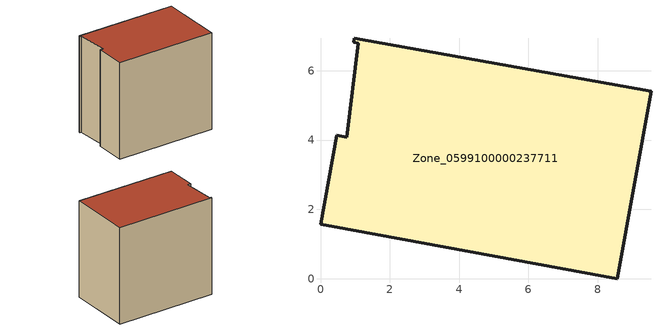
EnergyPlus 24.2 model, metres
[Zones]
Zone_0599100000237711
 floor ground (C_G): 0,1.57 0.47,4.14 0.76,4.08 1.09,6.8 0.95,6.82 0.97,6.94 9.54,5.41 8.56,0 z0
 wall outside (C_F): 9.54,5.41 0.97,6.94 0.95,6.82 1.09,6.8 0.76,4.08 0.47,4.14 0,1.57 8.56,0 9.54,5.41 z0:8.39
 roof outside (C_R): 1.09,6.8 0.76,4.08 0.47,4.14 0,1.57 8.56,0 9.54,5.41 0.97,6.94 0.95,6.82 z8.39
[BUILDING]
Pand.0599100000237711: North Axis=0; Terrain=City; Loads Convergence Tolerance Value=0.04; Temperature Convergence Tolerance Value=0.4; Solar Distribution=FullExterior; Maximum Number of Warmup Days=25; Minimum Number of Warmup Days=1
[Site:Location]
Rotterdam.The.Hague.AP_ZH_NLD Design_Conditions: Latitude=51.96; Longitude=4.45; Time Zone=1; Elevation=-4.5
[SITE:GROUNDTEMPERATURE:BUILDINGSURFACE]
18, 18, 18, 18, 18, 18, 18, 18, 18, 18, 18, 18
[MATERIAL] Thermal Absorptance=0.9; Solar Absorptance=0.7; Visible Absorptance=0.7
Name | Roughness | Thickness | Conductivity | Density | Specific Heat
G.TI.1975-1991 | MediumSmooth | 0.15 | 0.288461 | 540 | 1210
F.TI.1975-1991 | Rough | 0.3 | 0.230769 | 1920 | 840
R.TI.1975-1991 | MediumRough | 0.2 | 0.153846 | 1500 | 1000
[CONSTRUCTION]
C_G: G.TI.1975-1991
C_F: F.TI.1975-1991
C_R: R.TI.1975-1991
[ZONE]
Zone_0599100000237711: Type=1; Multiplier=1; Ceiling Height=Autocalculate; Volume=Autocalculate; Floor Area=autocalculate; Part of Total Floor Area=Yes
[ZONEINFILTRATION:DESIGNFLOWRATE]
Infil_Zone_0599100000237711: Zone or ZoneList or Space or SpaceList=Zone_0599100000237711; Schedule=AlwaysOn; Design Flow Rate Calculation Method=Flow/Area; Flow Rate per Floor Area=0.003; Constant Term Coefficient=1; Temperature Term Coefficient=0; Velocity Term Coefficient=0; Velocity Squared Term Coefficient=0
[HVACTEMPLATE:ZONE:IDEALLOADSAIRSYSTEM]
Zone_0599100000237711: Maximum Heating Supply Air Temperature=50; Minimum Cooling Supply Air Temperature=13; Maximum Heating Supply Air Humidity Ratio=0.0156; Minimum Cooling Supply Air Humidity Ratio=0.0077; Heating Limit=NoLimit; Cooling Limit=NoLimit; Dehumidification Control Type=ConstantSensibleHeatRatio; Cooling Sensible Heat Ratio=0.7; Dehumidification Setpoint=60; Humidification Control Type=None; Humidification Setpoint=30; Outdoor Air Method=None; Outdoor Air Flow Rate per Person=0.00944; Outdoor Air Flow Rate per Zone Floor Area=0; Outdoor Air Flow Rate per Zone=0; Demand Controlled Ventilation Type=None; Outdoor Air Economizer Type=NoEconomizer; Heat Recovery Type=None; Sensible Heat Recovery Effectiveness=0.7; Latent Heat Recovery Effectiveness=0.65
[ZONECONTROL:THERMOSTAT]
ThermostatControl_Zone_0599100000237711: Zone or ZoneList=Zone_0599100000237711; Control Type Schedule=DualSetpointControlType; Control 1=Thermostat_Zone_0599100000237711; Temperature Difference Between Cutout And Setpoint=0
[THERMOSTATSETPOINT:DUALSETPOINT]
Thermostat_Zone_0599100000237711: Heating Setpoint Temperature Schedule=HeatingSetpoint_Zone_0599100000237711; Cooling Setpoint Temperature Schedule=CoolingSetpoint_Zone_0599100000237711
[SCHEDULE:COMPACT]
HeatingSetpoint_Zone_0599100000237711: Through: 12/31, For: AllDays, Until: 24:00, 21
CoolingSetpoint_Zone_0599100000237711: Through: 12/31, For: AllDays, Until: 24:00, 24
DualSetpointControlType: Through: 12/31, For: AllDays, Until: 24:00, 4
AlwaysOn: Through: 12/31, For: AllDays, Until: 24:00, 1
